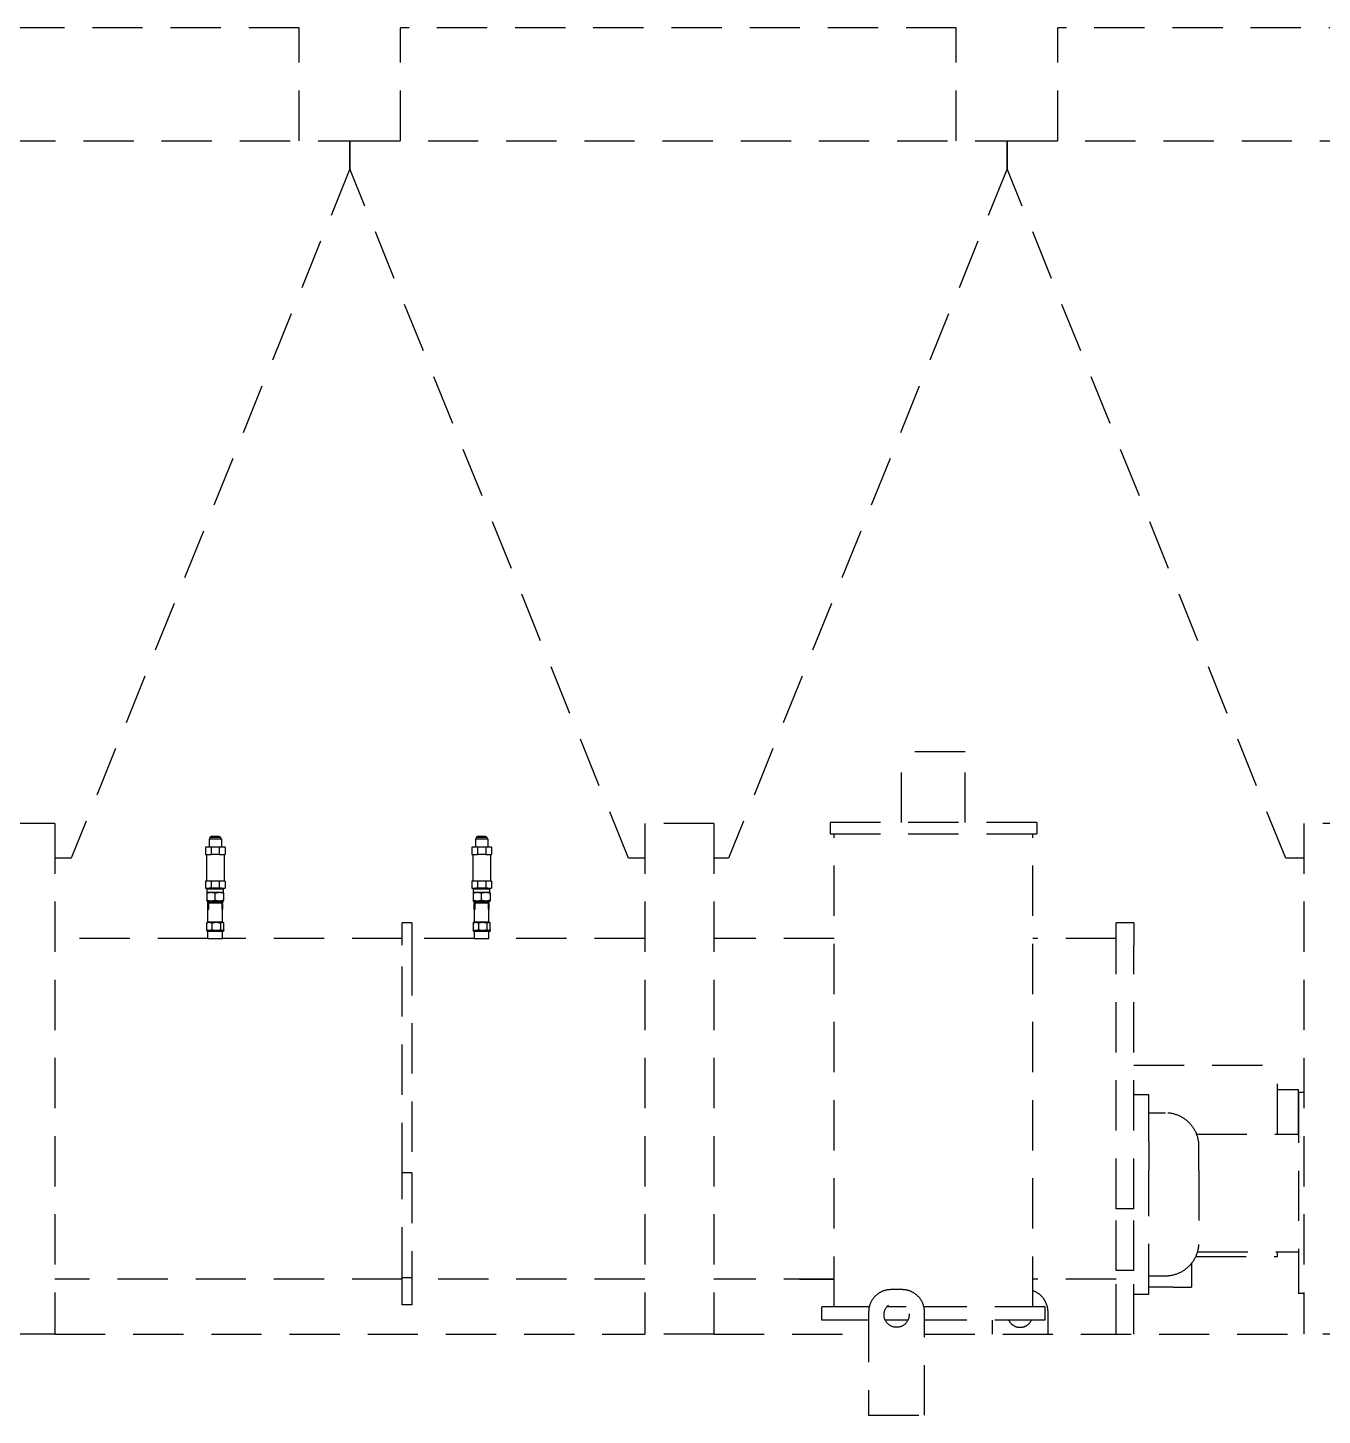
# Model space of a CAD drawing. Header units: millimetres. Extents: x 19868 to 801382, y -4805 to 85279.
# Drawn here: x 127798 to 130116, y 76594 to 79079 of the extents above; entities that cross this region are included whole.
import ezdxf

# ---------------------------------------------------------------- set-up
doc = ezdxf.new("R2010")
doc.units = ezdxf.units.MM
doc.header["$LTSCALE"] = 250
doc.linetypes.add('HID', pattern=[2.8, 1.8, -1])
doc.layers.add('A-ELE-252', color=252, linetype='Continuous')

# ---------------------------------------------------------------- blocks, each defined once
blk = doc.blocks.new('냉동기')
at = {"layer": 'A-ELE-252', "linetype": 'HID', "ltscale": 0.2, "extrusion": (0, 1, 0)}
for p, q in [((202879.1, 69695.9), (201884.1, 69695.9)), ((202879.1, 69695.9), (201884.1, 69695.9)), ((202879.1, 69493.4), (202879.1, 69695.9)), ((202879.1, 69493.4), (202879.1, 69695.9)), ((204056.1, 69695.9), (203061.1, 69695.9)), ((203061.1, 69493.4), (203061.1, 69695.9)), ((204056.1, 69695.9), (203061.1, 69695.9)), ((203061.1, 69493.4), (203061.1, 69695.9)), ((204056.1, 69493.4), (204056.1, 69695.9)), ((204056.1, 69493.4), (204056.1, 69695.9)), ((205233.1, 69695.9), (204238.1, 69695.9)), ((204238.1, 69493.4), (204238.1, 69695.9)), ((205233.1, 69695.9), (204238.1, 69695.9)), ((204238.1, 69493.4), (204238.1, 69695.9)), ((201793.1, 69493.4), (202970.1, 69493.4)), ((201793.1, 69493.4), (202970.1, 69493.4)), ((202970.1, 69493.4), (202970.1, 69443.4)), ((202970.1, 69443.4), (202970.1, 69493.4)), ((202970.1, 69493.4), (204147.1, 69493.4)), ((202970.1, 69443.4), (202970.1, 69493.4)), ((202970.1, 69493.4), (204147.1, 69493.4)), ((202970.1, 69493.4), (202970.1, 69443.4)), ((204147.1, 69493.4), (204147.1, 69443.4)), ((204147.1, 69443.4), (204147.1, 69493.4)), ((204147.1, 69493.4), (205324.1, 69493.4)), ((204147.1, 69443.4), (204147.1, 69493.4)), ((204147.1, 69493.4), (205324.1, 69493.4)), ((204147.1, 69493.4), (204147.1, 69443.4)), ((202970.1, 69443.4), (202471.2, 68208.4)), ((202970.1, 69443.4), (202471.2, 68208.4)), ((203469.1, 68208.4), (202970.1, 69443.4)), ((203469.1, 68208.4), (202970.1, 69443.4)), ((204147.1, 69443.4), (203648.2, 68208.4)), ((204147.1, 69443.4), (203648.2, 68208.4)), ((204646.1, 68208.4), (204147.1, 69443.4)), ((204646.1, 68208.4), (204147.1, 69443.4)), ((204072.1, 68399.3), (203958.1, 68399.3)), ((203958.1, 68272.3), (203958.1, 68399.3)), ((204072.1, 68399.3), (203958.1, 68399.3)), ((203958.1, 68272.3), (203958.1, 68399.3)), ((204072.1, 68272.3), (204072.1, 68399.3)), ((204072.1, 68272.3), (204072.1, 68399.3)), ((202442.1, 68270.9), (202318.1, 68270.9)), ((202442.1, 68270.9), (202318.1, 68270.9)), ((202442.1, 68270.9), (202442.1, 67355.9)), ((202442.1, 68270.9), (202442.1, 67355.9)), ((203498.1, 68270.9), (203498.1, 67355.9)), ((203622.1, 68270.9), (203498.1, 68270.9)), ((203498.1, 68270.9), (203498.1, 67355.9)), ((203622.1, 68270.9), (203498.1, 68270.9)), ((203622.1, 68270.9), (203622.1, 67355.9)), ((203622.1, 68270.9), (203622.1, 67355.9)), ((204200.1, 68272.3), (203830.1, 68272.3)), ((203830.1, 68272.3), (203830.1, 68252.3)), ((204200.1, 68272.3), (203830.1, 68272.3)), ((203830.1, 68272.3), (203830.1, 68252.3)), ((204200.1, 68272.3), (204200.1, 68252.3)), ((204200.1, 68272.3), (204200.1, 68252.3)), ((204678.1, 68270.9), (204678.1, 67355.9)), ((204802.1, 68270.9), (204678.1, 68270.9)), ((204678.1, 68270.9), (204678.1, 67355.9)), ((204802.1, 68270.9), (204678.1, 68270.9)), ((202718, 68243.3), (202740.2, 68243.3)), ((202718, 68243.3), (202718, 68228.2)), ((202718, 68243.3), (202740.2, 68243.3)), ((202718, 68243.3), (202718, 68228.2)), ((202722.8, 68248.1), (202719.6, 68246.3)), ((202722.8, 68248.1), (202719.6, 68246.3)), ((202719.6, 68246.3), (202738.7, 68246.3)), ((202719.6, 68246.3), (202719.6, 68243.3)), ((202719.6, 68246.3), (202738.7, 68246.3)), ((202719.6, 68246.3), (202719.6, 68243.3)), ((202722.8, 68248.1), (202735.5, 68248.1)), ((202722.8, 68248.1), (202735.5, 68248.1)), ((202735.5, 68248.1), (202738.7, 68246.3)), ((202735.5, 68248.1), (202738.7, 68246.3)), ((202738.7, 68246.3), (202738.7, 68243.3)), ((202738.7, 68246.3), (202738.7, 68243.3)), ((202740.2, 68243.3), (202740.2, 68228.2)), ((202740.2, 68243.3), (202740.2, 68228.2)), ((203195, 68243.3), (203217.2, 68243.3)), ((203195, 68243.3), (203195, 68228.2)), ((203195, 68243.3), (203217.2, 68243.3)), ((203195, 68243.3), (203195, 68228.2)), ((203199.8, 68248.1), (203196.6, 68246.3)), ((203199.8, 68248.1), (203196.6, 68246.3)), ((203196.6, 68246.3), (203215.7, 68246.3)), ((203196.6, 68246.3), (203196.6, 68243.3)), ((203196.6, 68246.3), (203215.7, 68246.3)), ((203196.6, 68246.3), (203196.6, 68243.3)), ((203199.8, 68248.1), (203212.5, 68248.1)), ((203199.8, 68248.1), (203212.5, 68248.1)), ((203212.5, 68248.1), (203215.7, 68246.3)), ((203212.5, 68248.1), (203215.7, 68246.3)), ((203215.7, 68246.3), (203215.7, 68243.3)), ((203215.7, 68246.3), (203215.7, 68243.3)), ((203217.2, 68243.3), (203217.2, 68228.2)), ((203217.2, 68243.3), (203217.2, 68228.2)), ((203830.1, 68252.3), (204200.1, 68252.3)), ((203830.1, 68252.3), (204200.1, 68252.3)), ((203837.1, 67405.3), (203837.1, 68252.3)), ((203837.1, 67405.3), (203837.1, 68252.3)), ((204193.1, 67405.3), (204193.1, 68252.3)), ((204193.1, 67405.3), (204193.1, 68252.3)), ((202711.7, 68228.2), (202711.7, 68215.5)), ((202721.9, 68228.2), (202711.7, 68228.2)), ((202711.7, 68228.2), (202711.7, 68215.5)), ((202721.9, 68228.2), (202711.7, 68228.2)), ((202711.7, 68215.5), (202721.9, 68215.5)), ((202711.7, 68215.5), (202721.9, 68215.5)), ((202713.3, 68215.5), (202713.3, 68167.6)), ((202713.3, 68215.5), (202713.3, 68167.6)), ((202721.9, 68228.2), (202721.9, 68215.5)), ((202736.4, 68228.2), (202721.9, 68228.2)), ((202721.9, 68228.2), (202721.9, 68215.5)), ((202736.4, 68228.2), (202721.9, 68228.2)), ((202736.4, 68215.5), (202721.9, 68215.5)), ((202736.4, 68215.5), (202721.9, 68215.5)), ((202736.4, 68228.2), (202736.4, 68215.5)), ((202746.6, 68228.2), (202736.4, 68228.2)), ((202736.4, 68228.2), (202736.4, 68215.5)), ((202746.6, 68228.2), (202736.4, 68228.2)), ((202736.4, 68215.5), (202746.6, 68215.5)), ((202736.4, 68215.5), (202746.6, 68215.5)), ((202745, 68215.5), (202745, 68167.6)), ((202745, 68215.5), (202745, 68167.6)), ((202746.6, 68228.2), (202746.6, 68215.5)), ((202746.6, 68228.2), (202746.6, 68215.5)), ((203188.7, 68228.2), (203188.7, 68215.5)), ((203198.9, 68228.2), (203188.7, 68228.2)), ((203188.7, 68228.2), (203188.7, 68215.5)), ((203198.9, 68228.2), (203188.7, 68228.2)), ((203188.7, 68215.5), (203198.9, 68215.5)), ((203188.7, 68215.5), (203198.9, 68215.5)), ((203190.3, 68215.5), (203190.3, 68167.6)), ((203190.3, 68215.5), (203190.3, 68167.6)), ((203198.9, 68228.2), (203198.9, 68215.5)), ((203213.4, 68228.2), (203198.9, 68228.2)), ((203198.9, 68228.2), (203198.9, 68215.5)), ((203213.4, 68228.2), (203198.9, 68228.2)), ((203213.4, 68215.5), (203198.9, 68215.5)), ((203213.4, 68215.5), (203198.9, 68215.5)), ((203213.4, 68228.2), (203213.4, 68215.5)), ((203223.6, 68228.2), (203213.4, 68228.2)), ((203213.4, 68228.2), (203213.4, 68215.5)), ((203223.6, 68228.2), (203213.4, 68228.2)), ((203213.4, 68215.5), (203223.6, 68215.5)), ((203213.4, 68215.5), (203223.6, 68215.5)), ((203222, 68215.5), (203222, 68167.6)), ((203222, 68215.5), (203222, 68167.6)), ((203223.6, 68228.2), (203223.6, 68215.5)), ((203223.6, 68228.2), (203223.6, 68215.5)), ((202471.2, 68208.4), (202442.1, 68208.4)), ((202471.2, 68208.4), (202442.1, 68208.4)), ((203498.1, 68208.4), (203469.1, 68208.4)), ((203498.1, 68208.4), (203469.1, 68208.4)), ((203648.2, 68208.4), (203622.1, 68208.4)), ((203648.2, 68208.4), (203622.1, 68208.4)), ((204678.1, 68208.4), (204646.1, 68208.4)), ((204678.1, 68208.4), (204646.1, 68208.4)), ((202721.9, 68167.6), (202711.7, 68167.6)), ((202711.7, 68167.6), (202711.7, 68154.9)), ((202721.9, 68167.6), (202711.7, 68167.6)), ((202711.7, 68167.6), (202711.7, 68154.9)), ((202736.4, 68167.6), (202721.9, 68167.6)), ((202721.9, 68167.6), (202721.9, 68154.9)), ((202736.4, 68167.6), (202721.9, 68167.6)), ((202721.9, 68167.6), (202721.9, 68154.9)), ((202746.6, 68167.6), (202736.4, 68167.6)), ((202736.4, 68167.6), (202736.4, 68154.9)), ((202746.6, 68167.6), (202736.4, 68167.6)), ((202736.4, 68167.6), (202736.4, 68154.9)), ((202746.6, 68167.6), (202746.6, 68154.9)), ((202746.6, 68167.6), (202746.6, 68154.9)), ((203198.9, 68167.6), (203188.7, 68167.6)), ((203188.7, 68167.6), (203188.7, 68154.9)), ((203198.9, 68167.6), (203188.7, 68167.6)), ((203188.7, 68167.6), (203188.7, 68154.9)), ((203213.4, 68167.6), (203198.9, 68167.6)), ((203198.9, 68167.6), (203198.9, 68154.9)), ((203213.4, 68167.6), (203198.9, 68167.6)), ((203198.9, 68167.6), (203198.9, 68154.9)), ((203223.6, 68167.6), (203213.4, 68167.6)), ((203213.4, 68167.6), (203213.4, 68154.9)), ((203223.6, 68167.6), (203213.4, 68167.6)), ((203213.4, 68167.6), (203213.4, 68154.9)), ((203223.6, 68167.6), (203223.6, 68154.9)), ((203223.6, 68167.6), (203223.6, 68154.9)), ((202711.7, 68154.9), (202721.9, 68154.9)), ((202711.7, 68154.9), (202721.9, 68154.9)), ((202714.6, 68147.9), (202714.1, 68147.6)), ((202714.6, 68147.9), (202714.1, 68147.6)), ((202714.1, 68146.2), (202714.1, 68133.1)), ((202714.1, 68146.2), (202714.1, 68133.1)), ((202743.6, 68152.9), (202714.6, 68152.9)), ((202714.6, 68147.9), (202714.6, 68152.9)), ((202743.6, 68152.9), (202714.6, 68152.9)), ((202714.6, 68147.9), (202714.6, 68152.9)), ((202714.6, 68147.9), (202743.6, 68147.9)), ((202714.6, 68147.9), (202743.6, 68147.9)), ((202718, 68154.9), (202718, 68154.8)), ((202718, 68154.9), (202718, 68154.8)), ((202740.2, 68154.8), (202718, 68154.8)), ((202740.2, 68154.8), (202718, 68154.8)), ((202736.4, 68154.9), (202721.9, 68154.9)), ((202736.4, 68154.9), (202721.9, 68154.9)), ((202729.1, 68133.1), (202729.1, 68146.2)), ((202729.1, 68133.1), (202729.1, 68146.2)), ((202736.4, 68154.9), (202746.6, 68154.9)), ((202736.4, 68154.9), (202746.6, 68154.9)), ((202740.2, 68154.9), (202740.2, 68154.8)), ((202740.2, 68154.9), (202740.2, 68154.8)), ((202743.6, 68147.9), (202743.6, 68152.9)), ((202743.6, 68147.9), (202743.6, 68152.9)), ((202743.6, 68147.9), (202744.1, 68147.6)), ((202743.6, 68147.9), (202744.1, 68147.6)), ((202744.1, 68146.2), (202744.1, 68133.1)), ((202744.1, 68146.2), (202744.1, 68133.1)), ((203188.7, 68154.9), (203198.9, 68154.9)), ((203188.7, 68154.9), (203198.9, 68154.9)), ((203191.6, 68147.9), (203191.1, 68147.6)), ((203191.6, 68147.9), (203191.1, 68147.6)), ((203191.1, 68146.2), (203191.1, 68133.1)), ((203191.1, 68146.2), (203191.1, 68133.1)), ((203220.6, 68152.9), (203191.6, 68152.9)), ((203191.6, 68147.9), (203191.6, 68152.9)), ((203220.6, 68152.9), (203191.6, 68152.9)), ((203191.6, 68147.9), (203191.6, 68152.9)), ((203191.6, 68147.9), (203220.6, 68147.9)), ((203191.6, 68147.9), (203220.6, 68147.9)), ((203195, 68154.9), (203195, 68154.8)), ((203195, 68154.9), (203195, 68154.8)), ((203217.2, 68154.8), (203195, 68154.8)), ((203217.2, 68154.8), (203195, 68154.8)), ((203213.4, 68154.9), (203198.9, 68154.9)), ((203213.4, 68154.9), (203198.9, 68154.9)), ((203206.1, 68133.1), (203206.1, 68146.2)), ((203206.1, 68133.1), (203206.1, 68146.2)), ((203213.4, 68154.9), (203223.6, 68154.9)), ((203213.4, 68154.9), (203223.6, 68154.9)), ((203217.2, 68154.9), (203217.2, 68154.8)), ((203217.2, 68154.9), (203217.2, 68154.8)), ((203220.6, 68147.9), (203220.6, 68152.9)), ((203220.6, 68147.9), (203220.6, 68152.9)), ((203220.6, 68147.9), (203221.1, 68147.6)), ((203220.6, 68147.9), (203221.1, 68147.6)), ((203221.1, 68146.2), (203221.1, 68133.1)), ((203221.1, 68146.2), (203221.1, 68133.1)), ((202715.6, 68130.9), (202714.1, 68131.7)), ((202715.6, 68130.9), (202714.1, 68131.7)), ((202742.6, 68130.9), (202715.6, 68130.9)), ((202715.6, 68128.9), (202715.6, 68130.9)), ((202742.6, 68130.9), (202715.6, 68130.9)), ((202715.6, 68128.9), (202715.6, 68130.9)), ((202715.6, 68128.9), (202742.6, 68128.9)), ((202716.1, 68128.4), (202715.6, 68128.9)), ((202715.6, 68128.9), (202742.6, 68128.9)), ((202716.1, 68128.4), (202715.6, 68128.9)), ((202716.8, 68127.4), (202715.9, 68127.4)), ((202715.9, 68127.4), (202715.9, 68126.9)), ((202716.8, 68127.4), (202715.9, 68127.4)), ((202715.9, 68127.4), (202715.9, 68126.9)), ((202715.9, 68117.4), (202715.9, 68126.9)), ((202715.9, 68117.4), (202715.9, 68126.9)), ((202715.9, 68117.4), (202715.9, 68116.9)), ((202715.9, 68117.4), (202715.9, 68116.9)), ((202715.9, 68116.9), (202716.8, 68116.9)), ((202715.9, 68116.9), (202716.8, 68116.9)), ((202742.1, 68128.4), (202716.1, 68128.4)), ((202716.1, 68127.4), (202716.1, 68128.4)), ((202742.1, 68128.4), (202716.1, 68128.4)), ((202716.1, 68127.4), (202716.1, 68128.4)), ((202716.1, 68093.9), (202716.1, 68116.9)), ((202716.1, 68093.9), (202716.1, 68116.9)), ((202716.9, 68126.9), (202716.9, 68117.4)), ((202716.9, 68126.9), (202716.9, 68117.4)), ((202741.3, 68117.4), (202741.3, 68126.9)), ((202741.3, 68117.4), (202741.3, 68126.9)), ((202742.4, 68127.4), (202741.5, 68127.4)), ((202742.4, 68127.4), (202741.5, 68127.4)), ((202741.5, 68116.9), (202742.4, 68116.9)), ((202741.5, 68116.9), (202742.4, 68116.9)), ((202742.1, 68128.4), (202742.6, 68128.9)), ((202742.1, 68128.4), (202742.6, 68128.9)), ((202742.1, 68127.4), (202742.1, 68128.4)), ((202742.1, 68127.4), (202742.1, 68128.4)), ((202742.1, 68093.9), (202742.1, 68116.9)), ((202742.1, 68093.9), (202742.1, 68116.9)), ((202742.4, 68126.9), (202742.4, 68127.4)), ((202742.4, 68126.9), (202742.4, 68127.4)), ((202742.4, 68117.4), (202742.4, 68126.9)), ((202742.4, 68117.4), (202742.4, 68126.9)), ((202742.4, 68116.9), (202742.4, 68117.4)), ((202742.4, 68116.9), (202742.4, 68117.4)), ((202742.6, 68130.9), (202744.1, 68131.7)), ((202742.6, 68130.9), (202744.1, 68131.7)), ((202742.6, 68128.9), (202742.6, 68130.9)), ((202742.6, 68128.9), (202742.6, 68130.9)), ((203192.6, 68130.9), (203191.1, 68131.7)), ((203192.6, 68130.9), (203191.1, 68131.7)), ((203219.6, 68130.9), (203192.6, 68130.9)), ((203192.6, 68128.9), (203192.6, 68130.9)), ((203219.6, 68130.9), (203192.6, 68130.9)), ((203192.6, 68128.9), (203192.6, 68130.9)), ((203192.6, 68128.9), (203219.6, 68128.9)), ((203193.1, 68128.4), (203192.6, 68128.9)), ((203192.6, 68128.9), (203219.6, 68128.9)), ((203193.1, 68128.4), (203192.6, 68128.9)), ((203193.8, 68127.4), (203192.9, 68127.4)), ((203192.9, 68127.4), (203192.9, 68126.9)), ((203193.8, 68127.4), (203192.9, 68127.4)), ((203192.9, 68127.4), (203192.9, 68126.9)), ((203192.9, 68117.4), (203192.9, 68126.9)), ((203192.9, 68117.4), (203192.9, 68126.9)), ((203192.9, 68117.4), (203192.9, 68116.9)), ((203192.9, 68117.4), (203192.9, 68116.9)), ((203192.9, 68116.9), (203193.8, 68116.9)), ((203192.9, 68116.9), (203193.8, 68116.9)), ((203219.1, 68128.4), (203193.1, 68128.4)), ((203193.1, 68127.4), (203193.1, 68128.4)), ((203219.1, 68128.4), (203193.1, 68128.4)), ((203193.1, 68127.4), (203193.1, 68128.4)), ((203193.1, 68093.9), (203193.1, 68116.9)), ((203193.1, 68093.9), (203193.1, 68116.9)), ((203193.9, 68126.9), (203193.9, 68117.4)), ((203193.9, 68126.9), (203193.9, 68117.4)), ((203218.3, 68117.4), (203218.3, 68126.9)), ((203218.3, 68117.4), (203218.3, 68126.9)), ((203219.4, 68127.4), (203218.5, 68127.4)), ((203219.4, 68127.4), (203218.5, 68127.4)), ((203218.5, 68116.9), (203219.4, 68116.9)), ((203218.5, 68116.9), (203219.4, 68116.9)), ((203219.1, 68128.4), (203219.6, 68128.9)), ((203219.1, 68128.4), (203219.6, 68128.9)), ((203219.1, 68127.4), (203219.1, 68128.4)), ((203219.1, 68127.4), (203219.1, 68128.4)), ((203219.1, 68093.9), (203219.1, 68116.9)), ((203219.1, 68093.9), (203219.1, 68116.9)), ((203219.4, 68126.9), (203219.4, 68127.4)), ((203219.4, 68126.9), (203219.4, 68127.4)), ((203219.4, 68117.4), (203219.4, 68126.9)), ((203219.4, 68117.4), (203219.4, 68126.9)), ((203219.4, 68116.9), (203219.4, 68117.4)), ((203219.4, 68116.9), (203219.4, 68117.4)), ((203219.6, 68130.9), (203221.1, 68131.7)), ((203219.6, 68130.9), (203221.1, 68131.7)), ((203219.6, 68128.9), (203219.6, 68130.9)), ((203219.6, 68128.9), (203219.6, 68130.9)), ((202713.7, 68092.7), (202713.7, 68080.1)), ((202713.7, 68092.7), (202713.7, 68080.1)), ((202715.6, 68093.9), (202714.5, 68093.2)), ((202715.6, 68093.9), (202714.5, 68093.2)), ((202718.4, 68093.9), (202715.6, 68093.9)), ((202718.4, 68093.9), (202715.6, 68093.9)), ((202730.9, 68093.9), (202718.4, 68093.9)), ((202730.9, 68093.9), (202718.4, 68093.9)), ((202723.2, 68092.7), (202723.2, 68080.1)), ((202723.2, 68092.7), (202723.2, 68080.1)), ((202741.6, 68093.9), (202730.9, 68093.9)), ((202741.6, 68093.9), (202730.9, 68093.9)), ((202738.6, 68092.7), (202738.6, 68080.1)), ((202738.6, 68092.7), (202738.6, 68080.1)), ((202742.6, 68093.9), (202741.6, 68093.9)), ((202742.6, 68093.9), (202741.6, 68093.9)), ((202742.6, 68093.9), (202743.7, 68093.2)), ((202742.6, 68093.9), (202743.7, 68093.2)), ((202744.6, 68080.1), (202744.6, 68092.7)), ((202744.6, 68080.1), (202744.6, 68092.7)), ((203064.1, 68052.9), (203064.1, 68092.9)), ((203081.1, 68092.9), (203064.1, 68092.9)), ((203064.1, 68052.9), (203064.1, 68092.9)), ((203081.1, 68092.9), (203064.1, 68092.9)), ((203081.1, 68092.9), (203081.1, 68052.9)), ((203081.1, 68092.9), (203081.1, 68052.9)), ((203190.7, 68092.7), (203190.7, 68080.1)), ((203190.7, 68092.7), (203190.7, 68080.1)), ((203192.6, 68093.9), (203191.5, 68093.2)), ((203192.6, 68093.9), (203191.5, 68093.2)), ((203195.4, 68093.9), (203192.6, 68093.9)), ((203195.4, 68093.9), (203192.6, 68093.9)), ((203207.9, 68093.9), (203195.4, 68093.9)), ((203207.9, 68093.9), (203195.4, 68093.9)), ((203200.2, 68092.7), (203200.2, 68080.1)), ((203200.2, 68092.7), (203200.2, 68080.1)), ((203218.6, 68093.9), (203207.9, 68093.9)), ((203218.6, 68093.9), (203207.9, 68093.9)), ((203215.6, 68092.7), (203215.6, 68080.1)), ((203215.6, 68092.7), (203215.6, 68080.1)), ((203219.6, 68093.9), (203218.6, 68093.9)), ((203219.6, 68093.9), (203218.6, 68093.9)), ((203219.6, 68093.9), (203220.7, 68093.2)), ((203219.6, 68093.9), (203220.7, 68093.2)), ((203221.6, 68080.1), (203221.6, 68092.7)), ((203221.6, 68080.1), (203221.6, 68092.7)), ((204342.1, 68052.9), (204342.1, 68092.9)), ((204374.1, 68092.9), (204342.1, 68092.9)), ((204342.1, 68052.9), (204342.1, 68092.9)), ((204374.1, 68092.9), (204342.1, 68092.9)), ((204374.1, 68092.9), (204374.1, 68052.9)), ((204374.1, 68092.9), (204374.1, 68052.9)), ((202716.1, 68064.9), (202442.1, 68064.9)), ((202716.1, 68064.9), (202442.1, 68064.9)), ((202744.1, 68078.9), (202714.1, 68078.9)), ((202714.1, 68078.9), (202714.1, 68077.9)), ((202744.1, 68078.9), (202714.1, 68078.9)), ((202714.1, 68078.9), (202714.1, 68077.9)), ((202714.1, 68077.9), (202744.1, 68077.9)), ((202714.1, 68077.9), (202744.1, 68077.9)), ((202715.6, 68078.9), (202714.5, 68079.5)), ((202715.6, 68078.9), (202714.5, 68079.5)), ((202716.1, 68064.9), (202716.1, 68077.9)), ((202716.1, 68064.9), (202716.1, 68077.9)), ((202742.1, 68064.9), (202742.1, 68077.9)), ((202742.1, 68064.9), (202742.1, 68077.9)), ((203064.1, 68064.9), (202742.1, 68064.9)), ((203064.1, 68064.9), (202742.1, 68064.9)), ((202742.6, 68078.9), (202743.7, 68079.5)), ((202742.6, 68078.9), (202743.7, 68079.5)), ((202744.1, 68078.9), (202744.1, 68077.9)), ((202744.1, 68078.9), (202744.1, 68077.9)), ((203193.1, 68064.9), (203081.1, 68064.9)), ((203193.1, 68064.9), (203081.1, 68064.9)), ((203221.1, 68078.9), (203191.1, 68078.9)), ((203191.1, 68078.9), (203191.1, 68077.9)), ((203221.1, 68078.9), (203191.1, 68078.9)), ((203191.1, 68078.9), (203191.1, 68077.9)), ((203191.1, 68077.9), (203221.1, 68077.9)), ((203191.1, 68077.9), (203221.1, 68077.9)), ((203192.6, 68078.9), (203191.5, 68079.5)), ((203192.6, 68078.9), (203191.5, 68079.5)), ((203193.1, 68064.9), (203193.1, 68077.9)), ((203193.1, 68064.9), (203193.1, 68077.9)), ((203219.1, 68064.9), (203219.1, 68077.9)), ((203219.1, 68064.9), (203219.1, 68077.9)), ((203498.1, 68064.9), (203219.1, 68064.9)), ((203498.1, 68064.9), (203219.1, 68064.9)), ((203219.6, 68078.9), (203220.7, 68079.5)), ((203219.6, 68078.9), (203220.7, 68079.5)), ((203221.1, 68078.9), (203221.1, 68077.9)), ((203221.1, 68078.9), (203221.1, 68077.9)), ((203837.1, 68064.9), (203622.1, 68064.9)), ((203837.1, 68064.9), (203622.1, 68064.9)), ((204342.1, 68064.9), (204193.1, 68064.9)), ((204342.1, 68064.9), (204193.1, 68064.9)), ((203064.1, 67644.9), (203064.1, 68052.9)), ((203064.1, 67644.9), (203064.1, 68052.9)), ((203081.1, 68052.9), (203081.1, 67644.9)), ((203081.1, 68052.9), (203081.1, 67644.9)), ((204342.1, 67580.9), (204342.1, 68052.9)), ((204342.1, 67580.9), (204342.1, 68052.9)), ((204374.1, 67580.9), (204374.1, 68052.9)), ((204374.1, 67580.9), (204374.1, 68052.9)), ((204374.1, 67838.2), (204631, 67838.2)), ((204374.1, 67838.2), (204631, 67838.2)), ((204631, 67714.4), (204631, 67838.2)), ((204631, 67714.4), (204631, 67838.2)), ((204631, 67794.1), (204669.1, 67794.1)), ((204631, 67794.1), (204669.1, 67794.1)), ((204669.1, 67714.4), (204669.1, 67794.1)), ((204669.1, 67714.4), (204669.1, 67794.1)), ((204374.1, 67785.4), (204400.6, 67785.4)), ((204374.1, 67785.4), (204400.6, 67785.4)), ((204400.6, 67701.9), (204400.6, 67785.4)), ((204400.6, 67701.9), (204400.6, 67785.4)), ((204669.1, 67788.9), (204669.1, 67428.9)), ((204678.1, 67788.9), (204669.1, 67788.9)), ((204669.1, 67788.9), (204669.1, 67428.9)), ((204678.1, 67788.9), (204669.1, 67788.9)), ((204400.6, 67752.4), (204430.6, 67752.4)), ((204400.6, 67752.4), (204430.6, 67752.4)), ((204400.6, 67701.9), (204400.6, 67649.7)), ((204400.6, 67701.9), (204400.6, 67649.7)), ((204486.5, 67714.4), (204669.1, 67714.4)), ((204486.5, 67714.4), (204669.1, 67714.4)), ((204490.6, 67649.7), (204490.6, 67692.4)), ((204490.6, 67649.7), (204490.6, 67692.4)), ((203064.1, 67457.9), (203064.1, 67644.9)), ((203081.1, 67644.9), (203064.1, 67644.9)), ((203064.1, 67457.9), (203064.1, 67644.9)), ((203081.1, 67644.9), (203064.1, 67644.9)), ((203081.1, 67644.9), (203081.1, 67457.9)), ((203081.1, 67644.9), (203081.1, 67457.9)), ((204400.6, 67427.7), (204400.6, 67649.7)), ((204400.6, 67427.7), (204400.6, 67649.7)), ((204490.6, 67649.7), (204490.6, 67520.7)), ((204490.6, 67649.7), (204490.6, 67520.7)), ((204342.1, 67469.9), (204342.1, 67580.9)), ((204374.1, 67580.9), (204342.1, 67580.9)), ((204342.1, 67469.9), (204342.1, 67580.9)), ((204374.1, 67580.9), (204342.1, 67580.9)), ((204374.1, 67469.9), (204374.1, 67580.9)), ((204374.1, 67469.9), (204374.1, 67580.9)), ((204485, 67495.3), (204631, 67495.3)), ((204485, 67495.3), (204631, 67495.3)), ((204488.1, 67503.5), (204669.1, 67503.5)), ((204488.1, 67503.5), (204669.1, 67503.5)), ((204631, 67495.3), (204631, 67503.5)), ((204631, 67495.3), (204631, 67503.5)), ((204342.1, 67355.9), (204342.1, 67469.9)), ((204374.1, 67469.9), (204342.1, 67469.9)), ((204342.1, 67355.9), (204342.1, 67469.9)), ((204374.1, 67469.9), (204342.1, 67469.9)), ((204374.1, 67355.9), (204374.1, 67469.9)), ((204374.1, 67355.9), (204374.1, 67469.9)), ((204477.1, 67482.8), (204477.1, 67440.2)), ((204477.1, 67482.8), (204477.1, 67440.2)), ((203064.1, 67454.9), (202442.1, 67454.9)), ((203064.1, 67454.9), (202442.1, 67454.9)), ((203064.1, 67408.9), (203064.1, 67457.9)), ((203064.1, 67457.9), (203081.1, 67457.9)), ((203064.1, 67408.9), (203064.1, 67457.9)), ((203064.1, 67457.9), (203081.1, 67457.9)), ((203081.1, 67457.9), (203081.1, 67408.9)), ((203081.1, 67457.9), (203081.1, 67408.9)), ((203498.1, 67454.9), (203081.1, 67454.9)), ((203498.1, 67454.9), (203081.1, 67454.9)), ((203837.1, 67454.9), (203622.1, 67454.9)), ((203837.1, 67454.9), (203622.1, 67454.9)), ((203775.1, 67454.9), (203775.1, 67453.9)), ((203775.1, 67454.9), (203775.1, 67453.9)), ((203837.1, 67453.9), (203775.1, 67453.9)), ((203837.1, 67453.9), (203775.1, 67453.9)), ((204342.1, 67454.9), (204193.1, 67454.9)), ((204342.1, 67454.9), (204193.1, 67454.9)), ((204400.6, 67460.7), (204430.6, 67460.7)), ((204400.6, 67460.7), (204430.6, 67460.7)), ((203959.1, 67435.9), (203939.1, 67435.9)), ((203959.1, 67435.9), (203939.1, 67435.9)), ((204374.1, 67427.7), (204400.6, 67427.7)), ((204374.1, 67427.7), (204400.6, 67427.7)), ((204444.5, 67440.2), (204400.6, 67440.2)), ((204444.5, 67440.2), (204400.6, 67440.2)), ((204444.5, 67440.2), (204477.1, 67440.2)), ((204444.5, 67440.2), (204477.1, 67440.2)), ((204678.1, 67428.9), (204669.1, 67428.9)), ((204678.1, 67428.9), (204669.1, 67428.9)), ((203081.1, 67408.9), (203064.1, 67408.9)), ((203081.1, 67408.9), (203064.1, 67408.9)), ((203900.2, 67405.3), (203815.1, 67405.3)), ((203815.1, 67381.3), (203815.1, 67405.3)), ((203900.2, 67405.3), (203815.1, 67405.3)), ((203815.1, 67381.3), (203815.1, 67405.3)), ((203899.1, 67395.9), (203899.1, 67210.9)), ((203899.1, 67395.9), (203899.1, 67210.9)), ((203966.4, 67405.3), (203931.8, 67405.3)), ((203966.4, 67405.3), (203931.8, 67405.3)), ((204215.1, 67405.3), (203998, 67405.3)), ((204215.1, 67405.3), (203998, 67405.3)), ((203999.1, 67210.9), (203999.1, 67395.9)), ((203999.1, 67210.9), (203999.1, 67395.9)), ((204215.1, 67381.3), (204215.1, 67405.3)), ((204215.1, 67381.3), (204215.1, 67405.3)), ((204220.3, 67355.9), (204220.3, 67395.9)), ((204220.3, 67355.9), (204220.3, 67395.9)), ((203899.1, 67381.3), (203815.1, 67381.3)), ((203899.1, 67381.3), (203815.1, 67381.3)), ((203969.5, 67381.3), (203928.8, 67381.3)), ((203969.5, 67381.3), (203928.8, 67381.3)), ((204215.1, 67381.3), (203999.1, 67381.3)), ((204215.1, 67381.3), (203999.1, 67381.3)), ((204120.3, 67381.3), (204120.3, 67355.9)), ((204120.3, 67381.3), (204120.3, 67355.9)), ((202442.1, 67355.9), (202318.1, 67355.9)), ((202442.1, 67355.9), (202318.1, 67355.9)), ((202442.1, 67355.9), (203498.1, 67355.9)), ((202442.1, 67355.9), (203498.1, 67355.9)), ((203622.1, 67355.9), (203498.1, 67355.9)), ((203622.1, 67355.9), (203498.1, 67355.9)), ((203622.1, 67355.9), (203899.1, 67355.9)), ((203622.1, 67355.9), (203899.1, 67355.9)), ((203999.1, 67355.9), (204678.1, 67355.9)), ((203999.1, 67355.9), (204678.1, 67355.9)), ((204802.1, 67355.9), (204678.1, 67355.9)), ((204802.1, 67355.9), (204678.1, 67355.9)), ((203899.1, 67210.9), (203999.1, 67210.9)), ((203899.1, 67210.9), (203999.1, 67210.9))]:
    blk.add_line(p, q, dxfattribs=at)
at = {"layer": 'A-ELE-252', "linetype": 'HID', "ltscale": 0.2}
blk.add_circle((203949.1, 67390.9), 22.5, dxfattribs=at)
blk.add_circle((203949.1, 67390.9), 22.5, dxfattribs=at)
at = {"layer": 'A-ELE-252', "linetype": 'HID', "ltscale": 0.2, "extrusion": (0, 0, -1)}
for centre, start, end in [((-202718.3, 68153.6), 326.3028, 75.5225), ((-202718.3, 68153.6), 326.3028, 75.5225), ((-202739.9, 68153.6), 104.4775, 213.6972), ((-202739.9, 68153.6), 104.4775, 213.6972), ((-203195.3, 68153.6), 326.3028, 75.5225), ((-203195.3, 68153.6), 326.3028, 75.5225), ((-203216.9, 68153.6), 104.4775, 213.6972), ((-203216.9, 68153.6), 104.4775, 213.6972)]:
    blk.add_arc(centre, 1.27, start, end, dxfattribs=at)
at = {"layer": 'A-ELE-252', "linetype": 'HID', "ltscale": 0.2}
for centre, radius, start, end in [((204430.6, 67692.4), 60, 0, 90), ((204430.6, 67692.4), 60, 0, 90), ((204430.6, 67520.7), 60, 270, 0), ((204430.6, 67520.7), 60, 270, 0), ((203939.1, 67395.9), 40, 90, 180), ((203939.1, 67395.9), 40, 90, 180), ((203959.1, 67395.9), 40, 0, 90), ((203959.1, 67395.9), 40, 0, 90), ((204180.3, 67395.9), 40, 0, 71.3371), ((204180.3, 67395.9), 40, 0, 71.3371), ((204170.3, 67390.9), 22.5, 205.2562, 334.7438), ((204170.3, 67390.9), 22.5, 205.2562, 334.7438)]:
    blk.add_arc(centre, radius, start, end, dxfattribs=at)
for points, weights in [([(202714.1, 68147.6), (202714.1, 68147.6), (202714.1, 68146.2)], [1.97268486652, 1.97268486652, 1.83105246542]), ([(202714.1, 68146.2), (202721.6, 68148.7), (202729.1, 68146.2)], [1.83105246542, 2.11431726762, 1.83105246542]), ([(202714.1, 68147.6), (202714.1, 68147.6), (202714.1, 68146.2)], [1.97268486652, 1.97268486652, 1.83105246542]), ([(202714.1, 68146.2), (202721.6, 68148.7), (202729.1, 68146.2)], [1.83105246542, 2.11431726762, 1.83105246542]), ([(202729.1, 68146.2), (202736.6, 68148.7), (202744.1, 68146.2)], [1.83094010767, 2.11418752807, 1.83094010767]), ([(202729.1, 68146.2), (202736.6, 68148.7), (202744.1, 68146.2)], [1.83094010767, 2.11418752807, 1.83094010767]), ([(202744.1, 68146.2), (202744.1, 68147.6), (202744.1, 68147.6)], [1.83105246542, 1.97268486652, 1.97268486652]), ([(202744.1, 68146.2), (202744.1, 68147.6), (202744.1, 68147.6)], [1.83105246542, 1.97268486652, 1.97268486652]), ([(203191.1, 68147.6), (203191.1, 68147.6), (203191.1, 68146.2)], [1.97268486652, 1.97268486652, 1.83105246542]), ([(203191.1, 68146.2), (203198.6, 68148.7), (203206.1, 68146.2)], [1.83105246542, 2.11431726762, 1.83105246542]), ([(203191.1, 68147.6), (203191.1, 68147.6), (203191.1, 68146.2)], [1.97268486652, 1.97268486652, 1.83105246542]), ([(203191.1, 68146.2), (203198.6, 68148.7), (203206.1, 68146.2)], [1.83105246542, 2.11431726762, 1.83105246542]), ([(203206.1, 68146.2), (203213.6, 68148.7), (203221.1, 68146.2)], [1.83094010767, 2.11418752807, 1.83094010767]), ([(203206.1, 68146.2), (203213.6, 68148.7), (203221.1, 68146.2)], [1.83094010767, 2.11418752807, 1.83094010767]), ([(203221.1, 68146.2), (203221.1, 68147.6), (203221.1, 68147.6)], [1.83105246542, 1.97268486652, 1.97268486652]), ([(203221.1, 68146.2), (203221.1, 68147.6), (203221.1, 68147.6)], [1.83105246542, 1.97268486652, 1.97268486652]), ([(202729.1, 68133.1), (202721.6, 68130.6), (202714.1, 68133.1)], [1.89311793416, 2.1859842978, 1.89311793416]), ([(202714.1, 68133.1), (202714.1, 68131.7), (202714.1, 68131.7)], [1.89311793416, 2.03955111598, 2.03955111598]), ([(202729.1, 68133.1), (202721.6, 68130.6), (202714.1, 68133.1)], [1.89311793416, 2.1859842978, 1.89311793416]), ([(202714.1, 68133.1), (202714.1, 68131.7), (202714.1, 68131.7)], [1.89311793416, 2.03955111598, 2.03955111598]), ([(202744.1, 68133.1), (202736.6, 68130.6), (202729.1, 68133.1)], [1.89311793416, 2.1859842978, 1.89311793416]), ([(202744.1, 68133.1), (202736.6, 68130.6), (202729.1, 68133.1)], [1.89311793416, 2.1859842978, 1.89311793416]), ([(202744.1, 68131.7), (202744.1, 68131.7), (202744.1, 68133.1)], [2.03955111598, 2.03955111598, 1.89311793416]), ([(202744.1, 68131.7), (202744.1, 68131.7), (202744.1, 68133.1)], [2.03955111598, 2.03955111598, 1.89311793416]), ([(203206.1, 68133.1), (203198.6, 68130.6), (203191.1, 68133.1)], [1.89311793416, 2.1859842978, 1.89311793416]), ([(203191.1, 68133.1), (203191.1, 68131.7), (203191.1, 68131.7)], [1.89311793416, 2.03955111598, 2.03955111598]), ([(203206.1, 68133.1), (203198.6, 68130.6), (203191.1, 68133.1)], [1.89311793416, 2.1859842978, 1.89311793416]), ([(203191.1, 68133.1), (203191.1, 68131.7), (203191.1, 68131.7)], [1.89311793416, 2.03955111598, 2.03955111598]), ([(203221.1, 68133.1), (203213.6, 68130.6), (203206.1, 68133.1)], [1.89311793416, 2.1859842978, 1.89311793416]), ([(203221.1, 68133.1), (203213.6, 68130.6), (203206.1, 68133.1)], [1.89311793416, 2.1859842978, 1.89311793416]), ([(203221.1, 68131.7), (203221.1, 68131.7), (203221.1, 68133.1)], [2.03955111598, 2.03955111598, 1.89311793416]), ([(203221.1, 68131.7), (203221.1, 68131.7), (203221.1, 68133.1)], [2.03955111598, 2.03955111598, 1.89311793416]), ([(202713.7, 68092.7), (202716.2, 68093.9), (202718.4, 68093.9)], [1.88091147003, 2.02640047856, 2.02640047856]), ([(202713.7, 68092.7), (202716.2, 68093.9), (202718.4, 68093.9)], [1.88091147003, 2.02640047856, 2.02640047856]), ([(202714.5, 68093.2), (202714.1, 68093), (202713.7, 68092.7)], [1.94610771184, 1.91831849569, 1.88091147003]), ([(202714.5, 68093.2), (202714.1, 68093), (202713.7, 68092.7)], [1.94610771184, 1.91831849569, 1.88091147003]), ([(202718.4, 68093.9), (202720.6, 68093.9), (202723.2, 68092.7)], [2.02640047856, 2.02640047856, 1.88091147003]), ([(202718.4, 68093.9), (202720.6, 68093.9), (202723.2, 68092.7)], [2.02640047856, 2.02640047856, 1.88091147003]), ([(202723.2, 68092.7), (202727.3, 68093.9), (202730.9, 68093.9)], [1.88091147003, 2.02640047856, 2.02640047856]), ([(202723.2, 68092.7), (202727.3, 68093.9), (202730.9, 68093.9)], [1.88091147003, 2.02640047856, 2.02640047856]), ([(202730.9, 68093.9), (202734.5, 68093.9), (202738.6, 68092.7)], [2.02640047856, 2.02640047856, 1.88091147003]), ([(202730.9, 68093.9), (202734.5, 68093.9), (202738.6, 68092.7)], [2.02640047856, 2.02640047856, 1.88091147003]), ([(202738.6, 68092.7), (202740.2, 68093.9), (202741.6, 68093.9)], [1.88091147003, 2.02640047856, 2.02640047856]), ([(202738.6, 68092.7), (202740.2, 68093.9), (202741.6, 68093.9)], [1.88091147003, 2.02640047856, 2.02640047856]), ([(202741.6, 68093.9), (202743, 68093.9), (202744.6, 68092.7)], [2.02640047856, 2.02640047856, 1.88091147003]), ([(202741.6, 68093.9), (202743, 68093.9), (202744.6, 68092.7)], [2.02640047856, 2.02640047856, 1.88091147003]), ([(203190.7, 68092.7), (203193.2, 68093.9), (203195.4, 68093.9)], [1.88091147003, 2.02640047856, 2.02640047856]), ([(203190.7, 68092.7), (203193.2, 68093.9), (203195.4, 68093.9)], [1.88091147003, 2.02640047856, 2.02640047856]), ([(203191.5, 68093.2), (203191.1, 68093), (203190.7, 68092.7)], [1.94610771184, 1.91831849569, 1.88091147003]), ([(203191.5, 68093.2), (203191.1, 68093), (203190.7, 68092.7)], [1.94610771184, 1.91831849569, 1.88091147003]), ([(203195.4, 68093.9), (203197.6, 68093.9), (203200.2, 68092.7)], [2.02640047856, 2.02640047856, 1.88091147003]), ([(203195.4, 68093.9), (203197.6, 68093.9), (203200.2, 68092.7)], [2.02640047856, 2.02640047856, 1.88091147003]), ([(203200.2, 68092.7), (203204.3, 68093.9), (203207.9, 68093.9)], [1.88091147003, 2.02640047856, 2.02640047856]), ([(203200.2, 68092.7), (203204.3, 68093.9), (203207.9, 68093.9)], [1.88091147003, 2.02640047856, 2.02640047856]), ([(203207.9, 68093.9), (203211.5, 68093.9), (203215.6, 68092.7)], [2.02640047856, 2.02640047856, 1.88091147003]), ([(203207.9, 68093.9), (203211.5, 68093.9), (203215.6, 68092.7)], [2.02640047856, 2.02640047856, 1.88091147003]), ([(203215.6, 68092.7), (203217.2, 68093.9), (203218.6, 68093.9)], [1.88091147003, 2.02640047856, 2.02640047856]), ([(203215.6, 68092.7), (203217.2, 68093.9), (203218.6, 68093.9)], [1.88091147003, 2.02640047856, 2.02640047856]), ([(203218.6, 68093.9), (203220, 68093.9), (203221.6, 68092.7)], [2.02640047856, 2.02640047856, 1.88091147003]), ([(203218.6, 68093.9), (203220, 68093.9), (203221.6, 68092.7)], [2.02640047856, 2.02640047856, 1.88091147003]), ([(202718.4, 68078.9), (202716.2, 68078.9), (202713.7, 68080.1)], [2.02640047856, 2.02640047856, 1.88091147003]), ([(202713.7, 68080.1), (202714.1, 68079.8), (202714.5, 68079.5)], [1.88091209875, 1.91831913692, 1.94610836236]), ([(202718.4, 68078.9), (202716.2, 68078.9), (202713.7, 68080.1)], [2.02640047856, 2.02640047856, 1.88091147003]), ([(202713.7, 68080.1), (202714.1, 68079.8), (202714.5, 68079.5)], [1.88091209875, 1.91831913692, 1.94610836236]), ([(202723.2, 68080.1), (202720.6, 68078.9), (202718.4, 68078.9)], [1.88091209938, 2.02640115659, 2.02640115659]), ([(202723.2, 68080.1), (202720.6, 68078.9), (202718.4, 68078.9)], [1.88091209938, 2.02640115659, 2.02640115659]), ([(202730.9, 68078.9), (202727.3, 68078.9), (202723.2, 68080.1)], [2.02640047856, 2.02640047856, 1.88091147003]), ([(202730.9, 68078.9), (202727.3, 68078.9), (202723.2, 68080.1)], [2.02640047856, 2.02640047856, 1.88091147003]), ([(202738.6, 68080.1), (202734.5, 68078.9), (202730.9, 68078.9)], [1.88091209875, 2.02640115592, 2.02640115592]), ([(202738.6, 68080.1), (202734.5, 68078.9), (202730.9, 68078.9)], [1.88091209875, 2.02640115592, 2.02640115592]), ([(202741.6, 68078.9), (202740.2, 68078.9), (202738.6, 68080.1)], [2.02640047856, 2.02640047856, 1.88091147003]), ([(202741.6, 68078.9), (202740.2, 68078.9), (202738.6, 68080.1)], [2.02640047856, 2.02640047856, 1.88091147003]), ([(202744.6, 68080.1), (202743, 68078.9), (202741.6, 68078.9)], [1.88091209875, 2.02640115592, 2.02640115592]), ([(202744.6, 68080.1), (202743, 68078.9), (202741.6, 68078.9)], [1.88091209875, 2.02640115592, 2.02640115592]), ([(203195.4, 68078.9), (203193.2, 68078.9), (203190.7, 68080.1)], [2.02640047856, 2.02640047856, 1.88091147003]), ([(203190.7, 68080.1), (203191.1, 68079.8), (203191.5, 68079.5)], [1.88091209875, 1.91831913692, 1.94610836236]), ([(203195.4, 68078.9), (203193.2, 68078.9), (203190.7, 68080.1)], [2.02640047856, 2.02640047856, 1.88091147003]), ([(203190.7, 68080.1), (203191.1, 68079.8), (203191.5, 68079.5)], [1.88091209875, 1.91831913692, 1.94610836236]), ([(203200.2, 68080.1), (203197.6, 68078.9), (203195.4, 68078.9)], [1.88091209938, 2.02640115659, 2.02640115659]), ([(203200.2, 68080.1), (203197.6, 68078.9), (203195.4, 68078.9)], [1.88091209938, 2.02640115659, 2.02640115659]), ([(203207.9, 68078.9), (203204.3, 68078.9), (203200.2, 68080.1)], [2.02640047856, 2.02640047856, 1.88091147003]), ([(203207.9, 68078.9), (203204.3, 68078.9), (203200.2, 68080.1)], [2.02640047856, 2.02640047856, 1.88091147003]), ([(203215.6, 68080.1), (203211.5, 68078.9), (203207.9, 68078.9)], [1.88091209875, 2.02640115592, 2.02640115592]), ([(203215.6, 68080.1), (203211.5, 68078.9), (203207.9, 68078.9)], [1.88091209875, 2.02640115592, 2.02640115592]), ([(203218.6, 68078.9), (203217.2, 68078.9), (203215.6, 68080.1)], [2.02640047856, 2.02640047856, 1.88091147003]), ([(203218.6, 68078.9), (203217.2, 68078.9), (203215.6, 68080.1)], [2.02640047856, 2.02640047856, 1.88091147003]), ([(203221.6, 68080.1), (203220, 68078.9), (203218.6, 68078.9)], [1.88091209875, 2.02640115592, 2.02640115592]), ([(203221.6, 68080.1), (203220, 68078.9), (203218.6, 68078.9)], [1.88091209875, 2.02640115592, 2.02640115592])]:
    blk.add_rational_spline(points, weights, degree=2, dxfattribs=at)
for points, knots in [([(202716.9, 68126.9), (202716.9, 68126.9), (202716.9, 68127), (202716.9, 68127), (202716.9, 68127), (202716.9, 68127.1), (202716.9, 68127.1), (202716.9, 68127.1), (202716.9, 68127.2), (202716.9, 68127.2), (202716.9, 68127.2), (202716.9, 68127.2), (202716.9, 68127.3), (202716.9, 68127.3), (202716.9, 68127.3), (202716.9, 68127.3), (202716.8, 68127.3), (202716.8, 68127.4), (202716.8, 68127.4), (202716.8, 68127.4), (202716.8, 68127.4), (202716.8, 68127.4), (202716.8, 68127.4), (202716.8, 68127.4), (202716.8, 68127.4)], [0, 0, 0, 0, 0.125, 0.125, 0.125, 0.25, 0.25, 0.25, 0.375, 0.375, 0.375, 0.5, 0.5, 0.5, 0.625, 0.625, 0.625, 0.75, 0.75, 0.75, 0.875, 0.875, 0.875, 1, 1, 1, 1]), ([(202716.9, 68126.9), (202716.9, 68126.9), (202716.9, 68127), (202716.9, 68127), (202716.9, 68127), (202716.9, 68127.1), (202716.9, 68127.1), (202716.9, 68127.1), (202716.9, 68127.2), (202716.9, 68127.2), (202716.9, 68127.2), (202716.9, 68127.2), (202716.9, 68127.3), (202716.9, 68127.3), (202716.9, 68127.3), (202716.9, 68127.3), (202716.8, 68127.3), (202716.8, 68127.4), (202716.8, 68127.4), (202716.8, 68127.4), (202716.8, 68127.4), (202716.8, 68127.4), (202716.8, 68127.4), (202716.8, 68127.4), (202716.8, 68127.4)], [0, 0, 0, 0, 0.125, 0.125, 0.125, 0.25, 0.25, 0.25, 0.375, 0.375, 0.375, 0.5, 0.5, 0.5, 0.625, 0.625, 0.625, 0.75, 0.75, 0.75, 0.875, 0.875, 0.875, 1, 1, 1, 1]), ([(202716.9, 68117.4), (202716.9, 68117.4), (202716.9, 68117.3), (202716.9, 68117.2), (202716.9, 68117.1), (202716.9, 68117), (202716.8, 68117), (202716.8, 68116.9), (202716.8, 68116.9), (202716.8, 68116.9)], [-0.30913301, -0.30913301, -0.30913301, -0.30913301, -0.2903317, -0.2903317, -0.2715304, -0.2715304, -0.2515773, -0.2515773, -0.23162419, -0.23162419, -0.23162419, -0.23162419]), ([(202716.9, 68117.4), (202716.9, 68117.4), (202716.9, 68117.3), (202716.9, 68117.2), (202716.9, 68117.1), (202716.9, 68117), (202716.8, 68117), (202716.8, 68116.9), (202716.8, 68116.9), (202716.8, 68116.9)], [-0.30913301, -0.30913301, -0.30913301, -0.30913301, -0.2903317, -0.2903317, -0.2715304, -0.2715304, -0.2515773, -0.2515773, -0.23162419, -0.23162419, -0.23162419, -0.23162419]), ([(202741.5, 68127.4), (202741.5, 68127.4), (202741.5, 68127.4), (202741.4, 68127.4), (202741.4, 68127.3), (202741.4, 68127.2), (202741.3, 68127.2), (202741.3, 68127), (202741.3, 68127), (202741.3, 68126.9)], [0.23162419, 0.23162419, 0.23162419, 0.23162419, 0.2515773, 0.2515773, 0.2715304, 0.2715304, 0.2903317, 0.2903317, 0.30913301, 0.30913301, 0.30913301, 0.30913301]), ([(202741.5, 68127.4), (202741.5, 68127.4), (202741.5, 68127.4), (202741.4, 68127.4), (202741.4, 68127.3), (202741.4, 68127.2), (202741.3, 68127.2), (202741.3, 68127), (202741.3, 68127), (202741.3, 68126.9)], [0.23162419, 0.23162419, 0.23162419, 0.23162419, 0.2515773, 0.2515773, 0.2715304, 0.2715304, 0.2903317, 0.2903317, 0.30913301, 0.30913301, 0.30913301, 0.30913301]), ([(202741.3, 68117.4), (202741.3, 68117.4), (202741.3, 68117.4), (202741.3, 68117.3), (202741.3, 68117.3), (202741.3, 68117.3), (202741.3, 68117.2), (202741.3, 68117.2), (202741.3, 68117.2), (202741.4, 68117.1), (202741.4, 68117.1), (202741.4, 68117.1), (202741.4, 68117.1), (202741.4, 68117), (202741.4, 68117), (202741.4, 68117), (202741.4, 68117), (202741.4, 68117), (202741.4, 68117), (202741.4, 68116.9), (202741.5, 68116.9), (202741.5, 68116.9), (202741.5, 68116.9), (202741.5, 68116.9), (202741.5, 68116.9)], [0, 0, 0, 0, 0.125, 0.125, 0.125, 0.25, 0.25, 0.25, 0.375, 0.375, 0.375, 0.5, 0.5, 0.5, 0.625, 0.625, 0.625, 0.75, 0.75, 0.75, 0.875, 0.875, 0.875, 1, 1, 1, 1]), ([(202741.3, 68117.4), (202741.3, 68117.4), (202741.3, 68117.4), (202741.3, 68117.3), (202741.3, 68117.3), (202741.3, 68117.3), (202741.3, 68117.2), (202741.3, 68117.2), (202741.3, 68117.2), (202741.4, 68117.1), (202741.4, 68117.1), (202741.4, 68117.1), (202741.4, 68117.1), (202741.4, 68117), (202741.4, 68117), (202741.4, 68117), (202741.4, 68117), (202741.4, 68117), (202741.4, 68117), (202741.4, 68116.9), (202741.5, 68116.9), (202741.5, 68116.9), (202741.5, 68116.9), (202741.5, 68116.9), (202741.5, 68116.9)], [0, 0, 0, 0, 0.125, 0.125, 0.125, 0.25, 0.25, 0.25, 0.375, 0.375, 0.375, 0.5, 0.5, 0.5, 0.625, 0.625, 0.625, 0.75, 0.75, 0.75, 0.875, 0.875, 0.875, 1, 1, 1, 1]), ([(203193.9, 68126.9), (203193.9, 68126.9), (203193.9, 68127), (203193.9, 68127), (203193.9, 68127), (203193.9, 68127.1), (203193.9, 68127.1), (203193.9, 68127.1), (203193.9, 68127.2), (203193.9, 68127.2), (203193.9, 68127.2), (203193.9, 68127.2), (203193.9, 68127.3), (203193.9, 68127.3), (203193.9, 68127.3), (203193.9, 68127.3), (203193.8, 68127.3), (203193.8, 68127.4), (203193.8, 68127.4), (203193.8, 68127.4), (203193.8, 68127.4), (203193.8, 68127.4), (203193.8, 68127.4), (203193.8, 68127.4), (203193.8, 68127.4)], [0, 0, 0, 0, 0.125, 0.125, 0.125, 0.25, 0.25, 0.25, 0.375, 0.375, 0.375, 0.5, 0.5, 0.5, 0.625, 0.625, 0.625, 0.75, 0.75, 0.75, 0.875, 0.875, 0.875, 1, 1, 1, 1]), ([(203193.9, 68126.9), (203193.9, 68126.9), (203193.9, 68127), (203193.9, 68127), (203193.9, 68127), (203193.9, 68127.1), (203193.9, 68127.1), (203193.9, 68127.1), (203193.9, 68127.2), (203193.9, 68127.2), (203193.9, 68127.2), (203193.9, 68127.2), (203193.9, 68127.3), (203193.9, 68127.3), (203193.9, 68127.3), (203193.9, 68127.3), (203193.8, 68127.3), (203193.8, 68127.4), (203193.8, 68127.4), (203193.8, 68127.4), (203193.8, 68127.4), (203193.8, 68127.4), (203193.8, 68127.4), (203193.8, 68127.4), (203193.8, 68127.4)], [0, 0, 0, 0, 0.125, 0.125, 0.125, 0.25, 0.25, 0.25, 0.375, 0.375, 0.375, 0.5, 0.5, 0.5, 0.625, 0.625, 0.625, 0.75, 0.75, 0.75, 0.875, 0.875, 0.875, 1, 1, 1, 1]), ([(203193.9, 68117.4), (203193.9, 68117.4), (203193.9, 68117.3), (203193.9, 68117.2), (203193.9, 68117.1), (203193.9, 68117), (203193.8, 68117), (203193.8, 68116.9), (203193.8, 68116.9), (203193.8, 68116.9)], [-0.30913301, -0.30913301, -0.30913301, -0.30913301, -0.2903317, -0.2903317, -0.2715304, -0.2715304, -0.2515773, -0.2515773, -0.23162419, -0.23162419, -0.23162419, -0.23162419]), ([(203193.9, 68117.4), (203193.9, 68117.4), (203193.9, 68117.3), (203193.9, 68117.2), (203193.9, 68117.1), (203193.9, 68117), (203193.8, 68117), (203193.8, 68116.9), (203193.8, 68116.9), (203193.8, 68116.9)], [-0.30913301, -0.30913301, -0.30913301, -0.30913301, -0.2903317, -0.2903317, -0.2715304, -0.2715304, -0.2515773, -0.2515773, -0.23162419, -0.23162419, -0.23162419, -0.23162419]), ([(203218.5, 68127.4), (203218.5, 68127.4), (203218.5, 68127.4), (203218.4, 68127.4), (203218.4, 68127.3), (203218.4, 68127.2), (203218.3, 68127.2), (203218.3, 68127), (203218.3, 68127), (203218.3, 68126.9)], [0.23162419, 0.23162419, 0.23162419, 0.23162419, 0.2515773, 0.2515773, 0.2715304, 0.2715304, 0.2903317, 0.2903317, 0.30913301, 0.30913301, 0.30913301, 0.30913301]), ([(203218.5, 68127.4), (203218.5, 68127.4), (203218.5, 68127.4), (203218.4, 68127.4), (203218.4, 68127.3), (203218.4, 68127.2), (203218.3, 68127.2), (203218.3, 68127), (203218.3, 68127), (203218.3, 68126.9)], [0.23162419, 0.23162419, 0.23162419, 0.23162419, 0.2515773, 0.2515773, 0.2715304, 0.2715304, 0.2903317, 0.2903317, 0.30913301, 0.30913301, 0.30913301, 0.30913301]), ([(203218.3, 68117.4), (203218.3, 68117.4), (203218.3, 68117.4), (203218.3, 68117.3), (203218.3, 68117.3), (203218.3, 68117.3), (203218.3, 68117.2), (203218.3, 68117.2), (203218.3, 68117.2), (203218.4, 68117.1), (203218.4, 68117.1), (203218.4, 68117.1), (203218.4, 68117.1), (203218.4, 68117), (203218.4, 68117), (203218.4, 68117), (203218.4, 68117), (203218.4, 68117), (203218.4, 68117), (203218.4, 68116.9), (203218.5, 68116.9), (203218.5, 68116.9), (203218.5, 68116.9), (203218.5, 68116.9), (203218.5, 68116.9)], [0, 0, 0, 0, 0.125, 0.125, 0.125, 0.25, 0.25, 0.25, 0.375, 0.375, 0.375, 0.5, 0.5, 0.5, 0.625, 0.625, 0.625, 0.75, 0.75, 0.75, 0.875, 0.875, 0.875, 1, 1, 1, 1]), ([(203218.3, 68117.4), (203218.3, 68117.4), (203218.3, 68117.4), (203218.3, 68117.3), (203218.3, 68117.3), (203218.3, 68117.3), (203218.3, 68117.2), (203218.3, 68117.2), (203218.3, 68117.2), (203218.4, 68117.1), (203218.4, 68117.1), (203218.4, 68117.1), (203218.4, 68117.1), (203218.4, 68117), (203218.4, 68117), (203218.4, 68117), (203218.4, 68117), (203218.4, 68117), (203218.4, 68117), (203218.4, 68116.9), (203218.5, 68116.9), (203218.5, 68116.9), (203218.5, 68116.9), (203218.5, 68116.9), (203218.5, 68116.9)], [0, 0, 0, 0, 0.125, 0.125, 0.125, 0.25, 0.25, 0.25, 0.375, 0.375, 0.375, 0.5, 0.5, 0.5, 0.625, 0.625, 0.625, 0.75, 0.75, 0.75, 0.875, 0.875, 0.875, 1, 1, 1, 1]), ([(202716.1, 68064.9), (202716.1, 68064.9), (202716.5, 68064.9), (202717.8, 68064.9), (202718.8, 68064.8), (202721.1, 68064.8), (202722.6, 68064.7), (202725.8, 68064.7), (202727.5, 68064.6), (202730.8, 68064.6), (202732.5, 68064.7), (202735.7, 68064.7), (202737.2, 68064.8), (202739.5, 68064.8), (202740.5, 68064.9), (202741.8, 68064.9), (202742.1, 68064.9), (202742.1, 68064.9)], [0.77127, 0.77127, 0.77127, 0.77127, 0.964087, 0.964087, 1.156905, 1.156905, 1.349722, 1.349722, 1.54254, 1.54254, 1.735357, 1.735357, 1.928175, 1.928175, 2.120992, 2.120992, 2.313809, 2.313809, 2.313809, 2.313809]), ([(202716.1, 68064.9), (202716.1, 68064.9), (202716.5, 68064.9), (202717.8, 68064.9), (202718.8, 68064.8), (202721.1, 68064.8), (202722.6, 68064.7), (202725.8, 68064.7), (202727.5, 68064.6), (202730.8, 68064.6), (202732.5, 68064.7), (202735.7, 68064.7), (202737.2, 68064.8), (202739.5, 68064.8), (202740.5, 68064.9), (202741.8, 68064.9), (202742.1, 68064.9), (202742.1, 68064.9)], [0.77127, 0.77127, 0.77127, 0.77127, 0.964087, 0.964087, 1.156905, 1.156905, 1.349722, 1.349722, 1.54254, 1.54254, 1.735357, 1.735357, 1.928175, 1.928175, 2.120992, 2.120992, 2.313809, 2.313809, 2.313809, 2.313809]), ([(203193.1, 68064.9), (203193.1, 68064.9), (203193.5, 68064.9), (203194.8, 68064.9), (203195.8, 68064.8), (203198.1, 68064.8), (203199.6, 68064.7), (203202.8, 68064.7), (203204.5, 68064.6), (203207.8, 68064.6), (203209.5, 68064.7), (203212.7, 68064.7), (203214.2, 68064.8), (203216.5, 68064.8), (203217.5, 68064.9), (203218.8, 68064.9), (203219.1, 68064.9), (203219.1, 68064.9)], [0.77127, 0.77127, 0.77127, 0.77127, 0.964087, 0.964087, 1.156905, 1.156905, 1.349722, 1.349722, 1.54254, 1.54254, 1.735357, 1.735357, 1.928175, 1.928175, 2.120992, 2.120992, 2.313809, 2.313809, 2.313809, 2.313809]), ([(203193.1, 68064.9), (203193.1, 68064.9), (203193.5, 68064.9), (203194.8, 68064.9), (203195.8, 68064.8), (203198.1, 68064.8), (203199.6, 68064.7), (203202.8, 68064.7), (203204.5, 68064.6), (203207.8, 68064.6), (203209.5, 68064.7), (203212.7, 68064.7), (203214.2, 68064.8), (203216.5, 68064.8), (203217.5, 68064.9), (203218.8, 68064.9), (203219.1, 68064.9), (203219.1, 68064.9)], [0.77127, 0.77127, 0.77127, 0.77127, 0.964087, 0.964087, 1.156905, 1.156905, 1.349722, 1.349722, 1.54254, 1.54254, 1.735357, 1.735357, 1.928175, 1.928175, 2.120992, 2.120992, 2.313809, 2.313809, 2.313809, 2.313809])]:
    blk.add_open_spline(points, degree=3, knots=knots, dxfattribs=at)
blk.add_open_spline([(204194.2, 67454.9), (204193.9, 67454.9), (204193.5, 67454.8), (204193.1, 67454.7)], degree=3, dxfattribs=at)
blk.add_open_spline([(204194.2, 67454.9), (204193.9, 67454.9), (204193.5, 67454.8), (204193.1, 67454.7)], degree=3, dxfattribs=at)
blk = doc.blocks.new('A$C28c004de')
at = {"layer": 'A-ELE-252', "linetype": 'HID', "ltscale": 0.2}
blk.add_blockref('냉동기', (-193943.8, -65695.9), dxfattribs=at)

msp = doc.modelspace()

# ---------------------------------------------------------------- block references
at = {"layer": 'A-ELE-252'}
msp.add_blockref('A$C28c004de', (119348.5, 75078.9, 0), dxfattribs=at)

doc.saveas('drawing.dxf')
